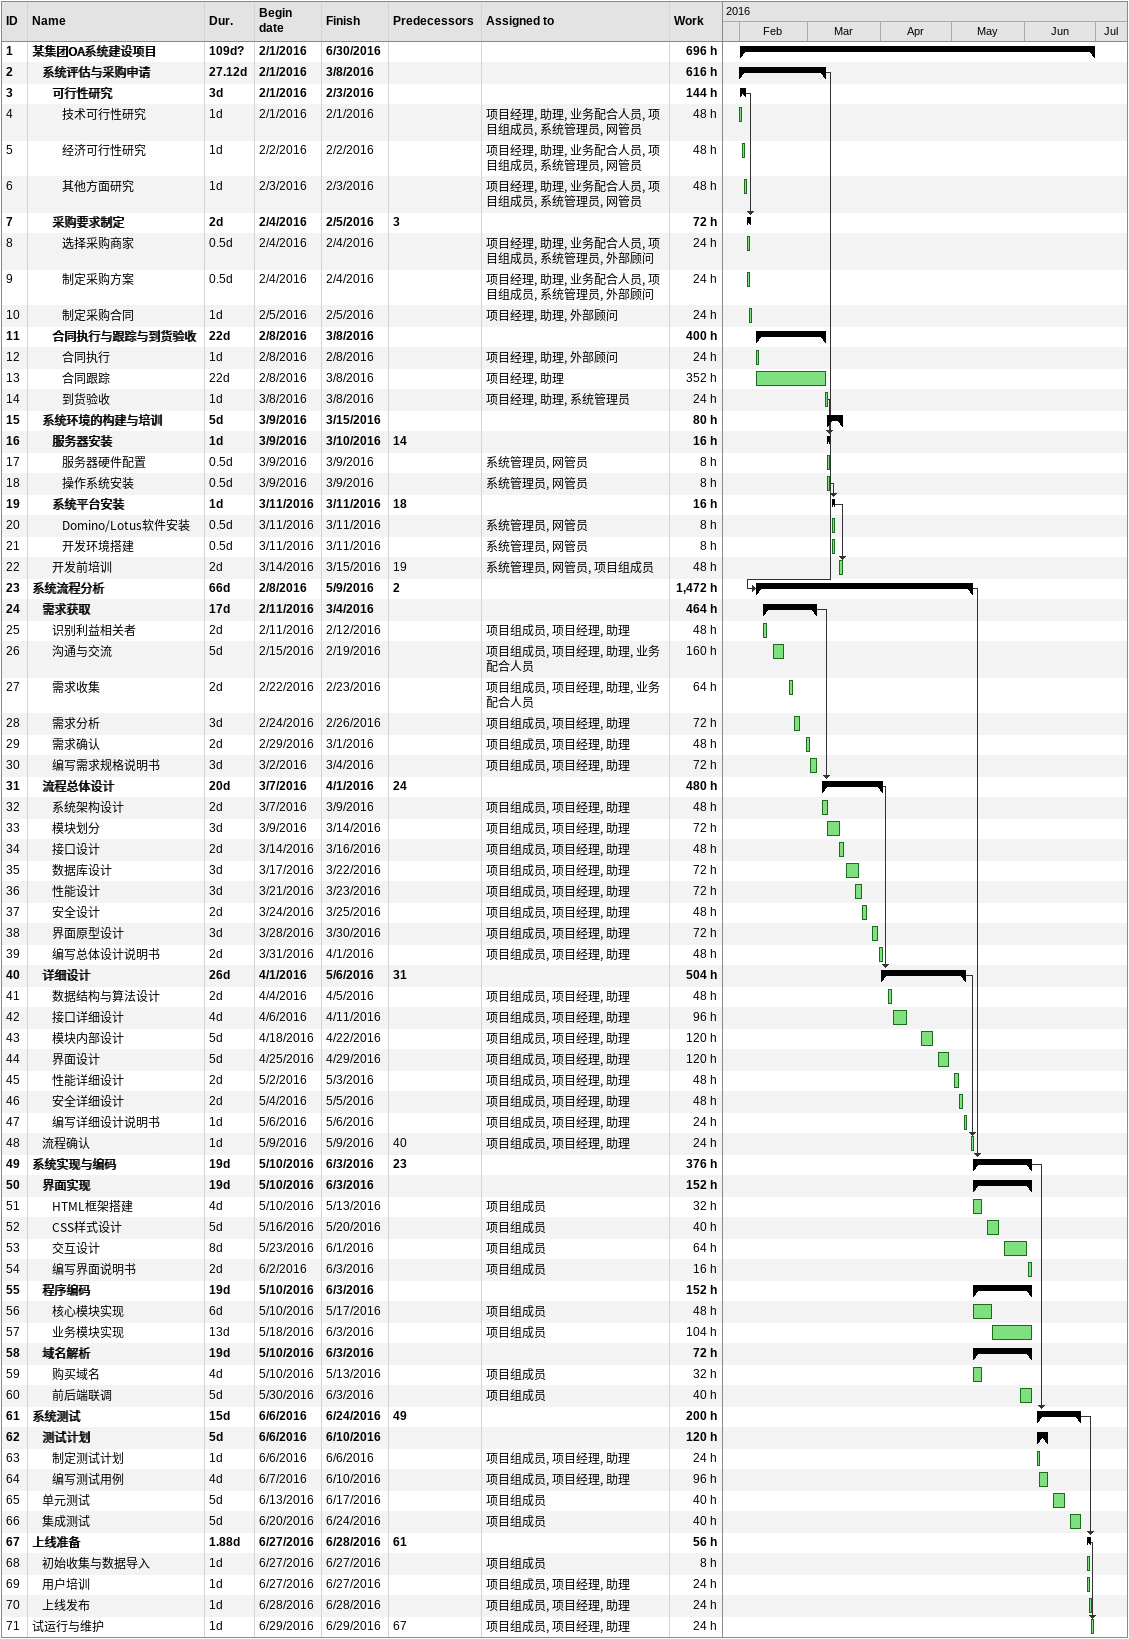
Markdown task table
| ID | Level | Task | Duration | Start | Finish | Predecessors | Resources | Work (h) |
|---|---|---|---|---|---|---|---|---|
| 1 | 1 | **某集团OA系统建设项目** | 109d? | 2016-02-01 | 2016-06-30 |  |  | 696 |
| 2 | 2 | **系统评估与采购申请** | 27.12d | 2016-02-01 | 2016-03-08 |  |  | 616 |
| 3 | 3 | **可行性研究** | 3d | 2016-02-01 | 2016-02-03 |  |  | 144 |
| 4 | 4 | 技术可行性研究 | 1d | 2016-02-01 | 2016-02-01 |  | 项目经理, 助理, 业务配合人员, 项目组成员, 系统管理员, 网管员 | 48 |
| 5 | 4 | 经济可行性研究 | 1d | 2016-02-02 | 2016-02-02 |  | 项目经理, 助理, 业务配合人员, 项目组成员, 系统管理员, 网管员 | 48 |
| 6 | 4 | 其他方面研究 | 1d | 2016-02-03 | 2016-02-03 |  | 项目经理, 助理, 业务配合人员, 项目组成员, 系统管理员, 网管员 | 48 |
| 7 | 3 | **采购要求制定** | 2d | 2016-02-04 | 2016-02-05 | 3 |  | 72 |
| 8 | 4 | 选择采购商家 | 0.5d | 2016-02-04 | 2016-02-04 |  | 项目经理, 助理, 业务配合人员, 项目组成员, 系统管理员, 外部顾问 | 24 |
| 9 | 4 | 制定采购方案 | 0.5d | 2016-02-04 | 2016-02-04 |  | 项目经理, 助理, 业务配合人员, 项目组成员, 系统管理员, 外部顾问 | 24 |
| 10 | 4 | 制定采购合同 | 1d | 2016-02-05 | 2016-02-05 |  | 项目经理, 助理, 外部顾问 | 24 |
| 11 | 3 | **合同执行与跟踪与到货验收** | 22d | 2016-02-08 | 2016-03-08 |  |  | 400 |
| 12 | 4 | 合同执行 | 1d | 2016-02-08 | 2016-02-08 |  | 项目经理, 助理, 外部顾问 | 24 |
| 13 | 4 | 合同跟踪 | 22d | 2016-02-08 | 2016-03-08 |  | 项目经理, 助理 | 352 |
| 14 | 4 | 到货验收 | 1d | 2016-03-08 | 2016-03-08 |  | 项目经理, 助理, 系统管理员 | 24 |
| 15 | 2 | **系统环境的构建与培训** | 5d | 2016-03-09 | 2016-03-15 |  |  | 80 |
| 16 | 3 | **服务器安装** | 1d | 2016-03-09 | 2016-03-10 | 14 |  | 16 |
| 17 | 4 | 服务器硬件配置 | 0.5d | 2016-03-09 | 2016-03-09 |  | 系统管理员, 网管员 | 8 |
| 18 | 4 | 操作系统安装 | 0.5d | 2016-03-09 | 2016-03-09 |  | 系统管理员, 网管员 | 8 |
| 19 | 3 | **系统平台安装** | 1d | 2016-03-11 | 2016-03-11 | 18 |  | 16 |
| 20 | 4 | Domino/Lotus软件安装 | 0.5d | 2016-03-11 | 2016-03-11 |  | 系统管理员, 网管员 | 8 |
| 21 | 4 | 开发环境搭建 | 0.5d | 2016-03-11 | 2016-03-11 |  | 系统管理员, 网管员 | 8 |
| 22 | 3 | 开发前培训 | 2d | 2016-03-14 | 2016-03-15 | 19 | 系统管理员, 网管员, 项目组成员 | 48 |
| 23 | 1 | **系统流程分析** | 66d | 2016-02-08 | 2016-05-09 | 2 |  | 1472 |
| 24 | 2 | **需求获取** | 17d | 2016-02-11 | 2016-03-04 |  |  | 464 |
| 25 | 3 | 识别利益相关者 | 2d | 2016-02-11 | 2016-02-12 |  | 项目组成员, 项目经理, 助理 | 48 |
| 26 | 3 | 沟通与交流 | 5d | 2016-02-15 | 2016-02-19 |  | 项目组成员, 项目经理, 助理, 业务配合人员 | 160 |
| 27 | 3 | 需求收集 | 2d | 2016-02-22 | 2016-02-23 |  | 项目组成员, 项目经理, 助理, 业务配合人员 | 64 |
| 28 | 3 | 需求分析 | 3d | 2016-02-24 | 2016-02-26 |  | 项目组成员, 项目经理, 助理 | 72 |
| 29 | 3 | 需求确认 | 2d | 2016-02-29 | 2016-03-01 |  | 项目组成员, 项目经理, 助理 | 48 |
| 30 | 3 | 编写需求规格说明书 | 3d | 2016-03-02 | 2016-03-04 |  | 项目组成员, 项目经理, 助理 | 72 |
| 31 | 2 | **流程总体设计** | 20d | 2016-03-07 | 2016-04-01 | 24 |  | 480 |
| 32 | 3 | 系统架构设计 | 2d | 2016-03-07 | 2016-03-09 |  | 项目组成员, 项目经理, 助理 | 48 |
| 33 | 3 | 模块划分 | 3d | 2016-03-09 | 2016-03-14 |  | 项目组成员, 项目经理, 助理 | 72 |
| 34 | 3 | 接口设计 | 2d | 2016-03-14 | 2016-03-16 |  | 项目组成员, 项目经理, 助理 | 48 |
| 35 | 3 | 数据库设计 | 3d | 2016-03-17 | 2016-03-22 |  | 项目组成员, 项目经理, 助理 | 72 |
| 36 | 3 | 性能设计 | 3d | 2016-03-21 | 2016-03-23 |  | 项目组成员, 项目经理, 助理 | 72 |
| 37 | 3 | 安全设计 | 2d | 2016-03-24 | 2016-03-25 |  | 项目组成员, 项目经理, 助理 | 48 |
| 38 | 3 | 界面原型设计 | 3d | 2016-03-28 | 2016-03-30 |  | 项目组成员, 项目经理, 助理 | 72 |
| 39 | 3 | 编写总体设计说明书 | 2d | 2016-03-31 | 2016-04-01 |  | 项目组成员, 项目经理, 助理 | 48 |
| 40 | 2 | **详细设计** | 26d | 2016-04-01 | 2016-05-06 | 31 |  | 504 |
| 41 | 3 | 数据结构与算法设计 | 2d | 2016-04-04 | 2016-04-05 |  | 项目组成员, 项目经理, 助理 | 48 |
| 42 | 3 | 接口详细设计 | 4d | 2016-04-06 | 2016-04-11 |  | 项目组成员, 项目经理, 助理 | 96 |
| 43 | 3 | 模块内部设计 | 5d | 2016-04-18 | 2016-04-22 |  | 项目组成员, 项目经理, 助理 | 120 |
| 44 | 3 | 界面设计 | 5d | 2016-04-25 | 2016-04-29 |  | 项目组成员, 项目经理, 助理 | 120 |
| 45 | 3 | 性能详细设计 | 2d | 2016-05-02 | 2016-05-03 |  | 项目组成员, 项目经理, 助理 | 48 |
| 46 | 3 | 安全详细设计 | 2d | 2016-05-04 | 2016-05-05 |  | 项目组成员, 项目经理, 助理 | 48 |
| 47 | 3 | 编写详细设计说明书 | 1d | 2016-05-06 | 2016-05-06 |  | 项目组成员, 项目经理, 助理 | 24 |
| 48 | 2 | 流程确认 | 1d | 2016-05-09 | 2016-05-09 | 40 | 项目组成员, 项目经理, 助理 | 24 |
| 49 | 1 | **系统实现与编码** | 19d | 2016-05-10 | 2016-06-03 | 23 |  | 376 |
| 50 | 2 | **界面实现** | 19d | 2016-05-10 | 2016-06-03 |  |  | 152 |
| 51 | 3 | HTML框架搭建 | 4d | 2016-05-10 | 2016-05-13 |  | 项目组成员 | 32 |
| 52 | 3 | CSS样式设计 | 5d | 2016-05-16 | 2016-05-20 |  | 项目组成员 | 40 |
| 53 | 3 | 交互设计 | 8d | 2016-05-23 | 2016-06-01 |  | 项目组成员 | 64 |
| 54 | 3 | 编写界面说明书 | 2d | 2016-06-02 | 2016-06-03 |  | 项目组成员 | 16 |
| 55 | 2 | **程序编码** | 19d | 2016-05-10 | 2016-06-03 |  |  | 152 |
| 56 | 3 | 核心模块实现 | 6d | 2016-05-10 | 2016-05-17 |  | 项目组成员 | 48 |
| 57 | 3 | 业务模块实现 | 13d | 2016-05-18 | 2016-06-03 |  | 项目组成员 | 104 |
| 58 | 2 | **域名解析** | 19d | 2016-05-10 | 2016-06-03 |  |  | 72 |
| 59 | 3 | 购买域名 | 4d | 2016-05-10 | 2016-05-13 |  | 项目组成员 | 32 |
| 60 | 3 | 前后端联调 | 5d | 2016-05-30 | 2016-06-03 |  | 项目组成员 | 40 |
| 61 | 1 | **系统测试** | 15d | 2016-06-06 | 2016-06-24 | 49 |  | 200 |
| 62 | 2 | **测试计划** | 5d | 2016-06-06 | 2016-06-10 |  |  | 120 |
| 63 | 3 | 制定测试计划 | 1d | 2016-06-06 | 2016-06-06 |  | 项目组成员, 项目经理, 助理 | 24 |
| 64 | 3 | 编写测试用例 | 4d | 2016-06-07 | 2016-06-10 |  | 项目组成员, 项目经理, 助理 | 96 |
| 65 | 2 | 单元测试 | 5d | 2016-06-13 | 2016-06-17 |  | 项目组成员 | 40 |
| 66 | 2 | 集成测试 | 5d | 2016-06-20 | 2016-06-24 |  | 项目组成员 | 40 |
| 67 | 1 | **上线准备** | 1.88d | 2016-06-27 | 2016-06-28 | 61 |  | 56 |
| 68 | 2 | 初始收集与数据导入 | 1d | 2016-06-27 | 2016-06-27 |  | 项目组成员 | 8 |
| 69 | 2 | 用户培训 | 1d | 2016-06-27 | 2016-06-27 |  | 项目组成员, 项目经理, 助理 | 24 |
| 70 | 2 | 上线发布 | 1d | 2016-06-28 | 2016-06-28 |  | 项目组成员, 项目经理, 助理 | 24 |
| 71 | 1 | 试运行与维护 | 1d | 2016-06-29 | 2016-06-29 | 67 | 项目组成员, 项目经理, 助理 | 24 |
